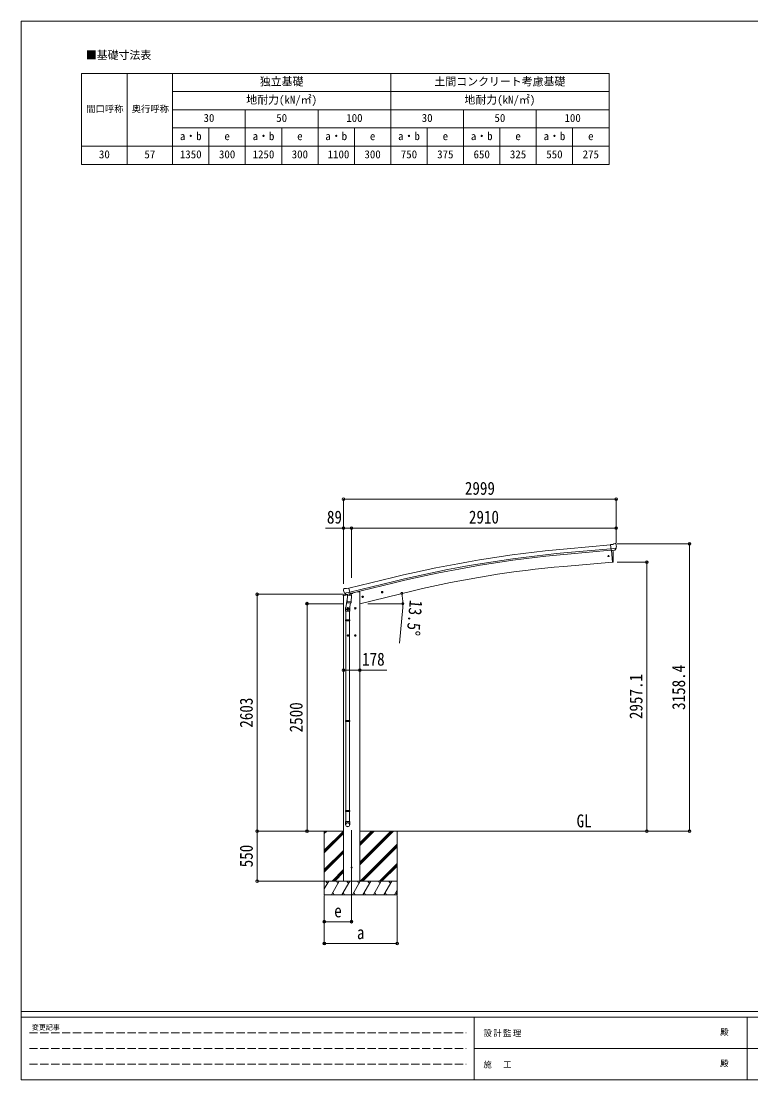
# Model space of a CAD drawing. Units: millimetres at full size, sheet at 1:30. Extents: x -8385 to 8479, y -5853 to 5787.
# Drawn here: x -8385 to -360, y -5853 to 5787 of the extents above; entities that cross this region are included whole.
import ezdxf
from ezdxf.enums import TextEntityAlignment as Align

# ---------------------------------------------------------------- set-up
doc = ezdxf.new("R2010")
doc.units = ezdxf.units.MM
doc.header["$LTSCALE"] = 30
doc.header["$PDMODE"] = 32
doc.header["$PDSIZE"] = 30
doc.linetypes.add('DASHED3', pattern=[4, 3, -1])
for name, color, linetype, lineweight in [('0-0_0', 7, 'Continuous', 9), ('0-1_本体', 4, 'Continuous', 9), ('0-2_部品', 7, 'Continuous', 9), ('0-8_PARTS2', 2, 'Continuous', 9), ('0-A_寸法', 6, 'Continuous', 9), ('0-F_PARTS1', 7, 'Continuous', 18), ('F-0_240', 7, 'Continuous', 9)]:
    doc.layers.add(name, color=color, linetype=linetype, lineweight=lineweight)
doc.styles.add('ＭＳ ゴシック', font='')
doc.styles.get('ＭＳ ゴシック').set_extended_font_data('MS Gothic')

msp = doc.modelspace()

# ---------------------------------------------------------------- linework, layer by layer
at = {"layer": '0-0_0', "color": 6}
for p, q in [((-1034.08, -3117.39), (-1034.08, 41.01)), ((-1503.09, -160.29), (-1503.09, -3117.39))]:
    msp.add_line(p, q, dxfattribs=at)
at = {"layer": '0-0_0'}
for p, q in [((-5425.32, -3117.39), (-4839.99, -3117.39)), ((-5051.24, -3328.62), (-4839.99, -3117.37)), ((-5051.24, -3117.39), (-5051.24, -3817.39)), ((-5051.24, -3144.77), (-5023.86, -3117.39)), ((-5051.24, -3130.63), (-5038, -3117.39)), ((-5051.24, -3342.76), (-4839.99, -3131.51)), ((-4661.99, -3488.15), (-4291.22, -3117.39)), ((-4661.99, -3459.86), (-4319.51, -3117.39)), ((-4661.99, -3474.01), (-4305.37, -3117.39)), ((-4661.99, -3276.02), (-4503.36, -3117.39)), ((-4661.99, -3261.88), (-4517.5, -3117.39)), ((-4661.99, -3247.73), (-4531.64, -3117.39)), ((-4661.99, -3117.39), (-1832.57, -3117.39)), ((-4251.24, -3117.39), (-4251.24, -3817.39)), ((-5051.24, -3356.9), (-4839.99, -3145.65)), ((-5051.24, -3540.75), (-4839.99, -3329.5)), ((-5051.24, -3554.89), (-4839.99, -3343.64)), ((-5051.24, -3569.03), (-4839.99, -3357.78)), ((-4657.38, -3667.39), (-4251.24, -3261.25)), ((-4643.24, -3667.39), (-4251.24, -3275.39)), ((-4629.09, -3667.39), (-4251.24, -3289.53)), ((-4445.25, -3667.39), (-4251.24, -3473.38)), ((-4431.1, -3667.39), (-4251.24, -3487.52)), ((-4965.75, -3667.39), (-4839.99, -3541.63)), ((-4951.6, -3667.39), (-4839.99, -3555.77)), ((-4937.46, -3667.39), (-4839.99, -3569.91)), ((-4416.96, -3667.39), (-4251.24, -3501.66)), ((-4251.24, -3667.39), (-5051.24, -3667.39)), ((-5051.24, -3751.22), (-5002.84, -3667.39)), ((-5017.84, -3693.37), (-5032.84, -3667.39)), ((-4973.97, -3817.39), (-4887.37, -3667.39)), ((-4902.37, -3693.37), (-4917.37, -3667.39)), ((-4858.5, -3817.39), (-4771.9, -3667.39)), ((-4786.9, -3693.37), (-4801.9, -3667.39)), ((-4743.03, -3817.39), (-4656.43, -3667.39)), ((-4671.43, -3693.37), (-4686.43, -3667.39)), ((-4627.56, -3817.39), (-4540.96, -3667.39)), ((-4555.96, -3693.37), (-4570.96, -3667.39)), ((-4512.09, -3817.39), (-4425.49, -3667.39)), ((-4455.49, -3667.39), (-4440.49, -3693.37)), ((-4396.62, -3817.39), (-4310.02, -3667.39)), ((-4325.02, -3693.37), (-4340.02, -3667.39)), ((-5051.24, -3817.39), (-4251.24, -3817.39)), ((-4958.97, -3791.41), (-4943.97, -3817.39)), ((-4843.5, -3791.41), (-4828.5, -3817.39)), ((-4728.03, -3791.41), (-4713.03, -3817.39)), ((-4612.56, -3791.41), (-4597.56, -3817.39)), ((-4497.09, -3791.41), (-4482.09, -3817.39)), ((-4381.62, -3791.41), (-4366.62, -3817.39)), ((-4281.15, -3817.39), (-4251.24, -3765.58)), ((-4266.15, -3791.41), (-4251.15, -3817.39))]:
    msp.add_line(p, q, dxfattribs=at)
at = {"layer": '0-1_本体'}
for p, q in [((-2380.99, -12.76), (-1903.66, 30.29)), ((-2377.12, -55.75), (-1899.95, -12.71)), ((-2375.61, -72.52), (-1898.43, -29.49)), ((-1891.21, -31.7), (-1879.96, -160.3)), ((-1879.96, -160.3), (-2417.91, -207.36)), ((-4780.52, -447.24), (-4297.64, -329.76)), ((-4770.48, -489.22), (-4287.4, -371.92)), ((-4766.51, -505.59), (-4283.43, -388.28)), ((-4839.99, -3667.39), (-4839.99, -530.83)), ((-4812.02, -514.12), (-4812.02, -514.68)), ((-4738, -499.87), (-4685.99, -487.39)), ((-4661.99, -487.39), (-4685.99, -487.39)), ((-4073.9, -476.2), (-4661.99, -617.39)), ((-4661.99, -487.39), (-4661.99, -3667.39))]:
    msp.add_line(p, q, dxfattribs=at)
at = {"layer": '0-1_本体', "color": 6}
msp.add_line((-4661.99, -1347.57), (-4839.99, -1347.57), dxfattribs=at)
at = {"layer": '0-1_本体'}
for centre, radius, start, end in [((-1204.94, -13066.79), 13106.9, 95.14794, 103.64794), ((-1204.94, -13066.79), 13063.74, 95.14794, 103.64794), ((-1204.94, -13066.79), 13046.9, 95.14794, 103.64794), ((-1439.31, -11470.01), 11305.08, 94.96591, 103.47643)]:
    msp.add_arc(centre, radius, start, end, dxfattribs=at)
at = {"layer": '0-2_部品'}
for p, q in [((-1877.28, 34.68), (-1903.84, 32.36)), ((-1898.19, -32.31), (-1903.84, 32.36)), ((-1877.28, 34.68), (-1865.56, 41.45)), ((-1850.66, 43.03), (-1864.32, 41.84)), ((-1841.52, 37.28), (-1847, 41.88)), ((-1840.46, 35.24), (-1840.34, 33.9)), ((-1840.98, -7.61), (-1899.9, -12.76)), ((-1888.23, -31.43), (-1898.19, -32.31)), ((-1880.16, -158.02), (-1891.21, -31.7)), ((-1854.62, -28.49), (-1862.32, -29.17)), ((-1852.23, -27.1), (-1841.3, -8.16)), ((-1879.92, -160.79), (-1880.16, -158.02)), ((-1877.31, -160.4), (-1879.92, -160.79)), ((-4841.98, -462.82), (-4841.7, -463.97)), ((-4837.76, -454.24), (-4841.61, -460.54)), ((-4834.66, -451.99), (-4821.48, -448.83)), ((-4806.92, -451.5), (-4820.18, -448.81)), ((-4806.92, -451.5), (-4780.99, -445.28)), ((-4842.55, -531.45), (-4799.53, -521.12)), ((-4842.55, -524.56), (-4842.55, -531.45)), ((-4814.09, -515.36), (-4840.25, -521.64)), ((-4827.92, -503.12), (-4770.42, -489.32)), ((-4811.07, -518.03), (-4827.45, -503.54)), ((-4799.48, -567.56), (-4815.39, -663.73)), ((-4808.36, -518.6), (-4800.84, -516.8)), ((-4807.52, -518.5), (-4805.99, -518.13)), ((-4805.99, -518.13), (-4769.29, -509.32)), ((-4804.16, -518.36), (-4804.21, -519.1)), ((-4803.45, -520.14), (-4777.64, -526.57)), ((-4796.54, -525.48), (-4801.21, -592.32)), ((-4750.85, -528.68), (-4796.54, -525.48)), ((-4794.76, -522.31), (-4794.99, -525.59)), ((-4775.24, -511.14), (-4776.26, -525.75)), ((-4769.29, -509.32), (-4767.76, -508.95)), ((-4766.21, -506.85), (-4765.26, -506.91)), ((-4765.26, -506.91), (-4751.95, -522.23)), ((-4760.96, -511.86), (-4741.83, -507.26)), ((-4755.52, -595.52), (-4750.85, -528.68)), ((-4751.95, -522.23), (-4752.39, -528.57)), ((-4738, -498.66), (-4738, -502.4)), ((-4638.43, -544.99), (-4618.98, -540.32)), ((-4633.87, -537.21), (-4636, -544.4)), ((-4626.57, -535.46), (-4633.87, -537.21)), ((-4626.37, -552.38), (-4631.04, -532.93)), ((-4621.41, -540.9), (-4626.57, -535.46)), ((-4623.54, -548.1), (-4621.41, -540.9)), ((-4424.49, -493.63), (-4405.05, -488.96)), ((-4419.94, -485.85), (-4422.07, -493.04)), ((-4412.64, -484.1), (-4419.94, -485.85)), ((-4412.44, -501.02), (-4417.1, -481.57)), ((-4407.47, -489.54), (-4412.64, -484.1)), ((-4409.6, -496.74), (-4407.47, -489.54)), ((-4817.54, -700.89), (-4817.54, -666.53)), ((-4802.07, -604.79), (-4801.2, -592.32)), ((-4801.67, -606.15), (-4801.67, -606.15)), ((-4755.52, -595.52), (-4801.21, -592.32)), ((-4780.99, -667.63), (-4800.99, -667.63)), ((-4800.23, -606.93), (-4758.53, -609.84)), ((-4790.99, -660.12), (-4797.49, -663.88)), ((-4797.49, -663.88), (-4797.49, -671.38)), ((-4797.49, -671.38), (-4790.99, -675.13)), ((-4790.99, -677.63), (-4790.99, -657.63)), ((-4784.49, -663.88), (-4790.99, -660.12)), ((-4763.96, -609.46), (-4774.69, -673.05)), ((-4771.54, -666.23), (-4771.54, -700.89)), ((-4755.53, -595.52), (-4756.42, -608.21)), ((-4700.99, -667.63), (-4720.99, -667.63)), ((-4710.99, -660.12), (-4717.49, -663.88)), ((-4717.49, -663.88), (-4717.49, -671.38)), ((-4717.49, -671.38), (-4710.99, -675.13)), ((-4710.99, -677.63), (-4710.99, -657.63)), ((-4704.49, -663.88), (-4710.99, -660.12)), ((-4771.54, -700.89), (-4817.54, -700.89)), ((-4817.54, -796.89), (-4816.54, -794.89)), ((-4771.54, -796.89), (-4817.54, -796.89)), ((-4771.54, -804.89), (-4817.54, -804.89)), ((-4772.54, -794.89), (-4816.54, -794.89)), ((-4772.54, -806.89), (-4816.54, -806.89)), ((-4815.54, -700.89), (-4815.54, -794.89)), ((-4815.54, -806.89), (-4815.54, -1901.07)), ((-4773.54, -700.89), (-4773.54, -794.89)), ((-4773.54, -806.89), (-4773.54, -1901.07)), ((-4771.54, -796.89), (-4772.54, -794.89)), ((-4771.54, -804.89), (-4772.54, -806.89)), ((-4771.54, -796.89), (-4771.54, -804.89)), ((-4780.99, -967.63), (-4800.99, -967.63)), ((-4790.99, -960.12), (-4797.49, -963.88)), ((-4797.49, -963.88), (-4797.49, -971.38)), ((-4797.49, -971.38), (-4790.99, -975.13)), ((-4790.99, -977.63), (-4790.99, -957.63)), ((-4784.49, -963.88), (-4790.99, -960.12)), ((-4700.99, -967.63), (-4720.99, -967.63)), ((-4710.99, -960.12), (-4717.49, -963.88)), ((-4717.49, -963.88), (-4717.49, -971.38)), ((-4717.49, -971.38), (-4710.99, -975.13)), ((-4710.99, -977.63), (-4710.99, -957.63)), ((-4704.49, -963.88), (-4710.99, -960.12)), ((-4817.54, -1903.07), (-4816.54, -1901.07)), ((-4771.54, -1903.07), (-4817.54, -1903.07)), ((-4771.54, -1911.07), (-4817.54, -1911.07)), ((-4772.54, -1901.07), (-4816.54, -1901.07)), ((-4772.54, -1913.07), (-4816.54, -1913.07)), ((-4815.54, -1913.07), (-4815.54, -2891.26)), ((-4773.54, -1913.07), (-4773.54, -2891.26)), ((-4771.54, -1903.07), (-4772.54, -1901.07)), ((-4771.54, -1911.07), (-4772.54, -1913.07)), ((-4771.54, -1903.07), (-4771.54, -1911.07)), ((-4817.54, -2893.26), (-4816.54, -2891.26)), ((-4771.54, -2893.26), (-4817.54, -2893.26)), ((-4771.54, -2901.26), (-4817.54, -2901.26)), ((-4772.54, -2891.26), (-4816.54, -2891.26)), ((-4772.54, -2903.26), (-4816.54, -2903.26)), ((-4815.54, -2903.26), (-4815.54, -3013.26)), ((-4773.54, -2903.26), (-4773.54, -3013.26)), ((-4771.54, -2893.26), (-4772.54, -2891.26)), ((-4771.54, -2901.26), (-4772.54, -2903.26)), ((-4771.54, -2893.26), (-4771.54, -2901.26)), ((-4817.54, -3047.4), (-4817.54, -3013.26)), ((-4771.54, -3013.26), (-4817.54, -3013.26)), ((-4771.54, -3047.4), (-4771.54, -3013.26))]:
    msp.add_line(p, q, dxfattribs=at)
for points in [[(-1888.23, -31.43), (-1887.95, -31.5), (-1862.58, -29.28), (-1862.32, -29.17)], [(-1874.76, -157.57), (-1873.93, -131.94), (-1873.73, -105.45), (-1874.2, -78.96), (-1875.34, -52.49), (-1876.85, -30.53)], [(-1840.91, -6.98), (-1841.19, -7.96), (-1841.3, -8.16)], [(-4775.56, -510.73), (-4765.84, -508.39), (-4780.99, -445.28)], [(-4828.19, -502.55), (-4827.61, -503.39), (-4827.45, -503.54)], [(-4775.56, -510.73), (-4775.8, -510.88), (-4800.56, -516.82), (-4800.84, -516.8)], [(-4636, -544.4), (-4630.84, -549.85), (-4623.54, -548.1)], [(-4422.07, -493.04), (-4416.9, -498.49), (-4409.6, -496.74)], [(-4790.99, -675.13), (-4784.49, -671.38), (-4784.49, -663.88)], [(-4710.99, -675.13), (-4704.49, -671.38), (-4704.49, -663.88)], [(-4817.54, -796.89), (-4817.54, -804.89), (-4816.54, -806.89)], [(-4790.99, -975.13), (-4784.49, -971.38), (-4784.49, -963.88)], [(-4710.99, -975.13), (-4704.49, -971.38), (-4704.49, -963.88)], [(-4817.54, -1903.07), (-4817.54, -1911.07), (-4816.54, -1913.07)], [(-4817.54, -2893.26), (-4817.54, -2901.26), (-4816.54, -2903.26)]]:
    msp.add_lwpolyline(points, dxfattribs=at)
for centre, radius in [((-1925.99, -93.15), 6.5), ((-4628.7, -542.65), 8.5), ((-4628.7, -542.65), 7.7), ((-4628.7, -542.65), 6.5), ((-4414.77, -491.29), 8.5), ((-4414.77, -491.29), 7.7), ((-4414.77, -491.29), 6.5), ((-4790.99, -667.63), 8.5), ((-4790.99, -667.63), 7.7), ((-4790.99, -667.63), 6.5), ((-4710.99, -667.63), 8.5), ((-4710.99, -667.63), 7.7), ((-4710.99, -667.63), 6.5), ((-4790.99, -967.63), 8.5), ((-4790.99, -967.63), 7.7), ((-4790.99, -967.63), 6.5), ((-4710.99, -967.63), 8.5), ((-4710.99, -967.63), 7.7), ((-4710.99, -967.63), 6.5)]:
    msp.add_circle(centre, radius, dxfattribs=at)
at = {"layer": '0-2_部品', "color": 4}
msp.add_circle((-4750.99, -3517.39), 4.5, dxfattribs=at)
at = {"layer": '0-2_部品'}
for centre, radius, start, end in [((-1864.06, 38.85), 3, 95, 120), ((-1850.22, 38.05), 5, 50.00648, 94.99352), ((-2041.97, 16.26), 202.4, 353.4085, 5), ((-1877.75, -157.44), 3, 278.50322, 357.46219), ((-4644.89, -416.72), 202.4, 193.5, 205.09125), ((-4833.49, -456.86), 5, 103.5, 148.5), ((-4820.78, -451.75), 3, 78.5, 103.5), ((-4839.55, -524.56), 3, 103.5, 180), ((-4807.64, -518.01), 0.5, 248.23754, 283.5), ((-4804.66, -518.32), 0.5, 356, 103.5), ((-4803.21, -519.17), 1, 176, 256), ((-4777.29, -525.6), 1.03, 250.03897, 351.96569), ((-4774.64, -511.22), 0.604, 100.59842, 172.20595), ((-4767.88, -508.46), 0.5, 283.5, 318.76246), ((-4743, -502.4), 5, 283.5, 0), ((-4787.54, -666.53), 30, 177.45142, 180), ((-4800.13, -604.96), 1.95, 175.04017, 217.47766), ((-4800.09, -604.93), 2, 217.40962, 266), ((-4758.39, -607.85), 2, 266, 349.46843)]:
    msp.add_arc(centre, radius, start, end, dxfattribs=at)
for centre, major_axis, ratio, start_param, end_param in [((-1836.13, 39.28), (-15.35, 3.44), 0.101033, 5.97514262, 5.97537366), ((-1843.45, 34.98), (2.71, -1.31), 0.997474, 0.53665673, 1.32256522), ((-1854.89, -25.5), (1.62, -2.54), 0.997631, 5.80419048, 5.89294842), ((-1854.96, -25.39), (-3.5, 2.17), 0.650902, 2.11455212, 2.18736272), ((-1854.83, -25.59), (1.62, -2.54), 0.997631, 5.96575902, 6.76218013), ((-4839.06, -462.11), (-1.57, -2.57), 0.99628, 4.71238898, 5.49965061), ((-4809.08, -515.78), (-0.73, -2.92), 0.997631, 5.80419048, 6.60061159), ((-4809.03, -515.55), (2.63, 3.16), 0.650902, 4.09582259, 4.16863319), ((-4809.06, -515.68), (-0.73, -2.92), 0.997631, 0.39023689, 0.47899483), ((-4794.54, -666.23), (23, 0), 0.996195, 2.55602575, 6.56630284), ((-4794.54, -666.23), (21, 0), 0.996195, 2.93491471, 5.95123941), ((-4794.54, -3045.66), (-23, 0), 0.996195, 3.14159265, 6.28318531), ((-4794.54, -3047.4), (-23, 0), 0.996195, 3.14159265, 6.28318531), ((-4794.54, -3047.4), (0, -23.43), 0.981806, 4.71238898, 7.85398163)]:
    msp.add_ellipse(centre, major_axis=major_axis, ratio=ratio, start_param=start_param, end_param=end_param, dxfattribs=at)
msp.add_ellipse((-4794.54, -3047.4), major_axis=(21, 0), ratio=0.996195, dxfattribs=at)
at = {"layer": '0-8_PARTS2'}
msp.add_line((-4750.99, -3108.18), (-4750.99, -3867.39), dxfattribs=at)
at = {"layer": '0-A_寸法'}
for p, q in [((-4839.99, 530.97), (-1840.99, 530.97)), ((-4839.99, 214.35), (-4839.99, -397.87)), ((-4839.99, 214.35), (-4750.99, 214.35)), ((-4750.99, 214.35), (-4750.99, -333.5)), ((-4750.99, 214.35), (-1840.99, 214.35)), ((-1034.08, 41.01), (-1831.92, 41.01)), ((-1503.09, -160.29), (-1831.92, -160.29)), ((-5789.56, -514.39), (-4844.48, -514.39)), ((-5789.56, -3117.39), (-5789.56, -514.39)), ((-5241.59, -617.39), (-4844.48, -617.39)), ((-5241.59, -3117.39), (-5241.59, -617.39)), ((-4572.49, -617.39), (-4185.63, -617.39)), ((-4188.49, -659.85), (-4222.85, -1052.35)), ((-4661.99, -1347.57), (-4361.99, -1347.57)), ((-5789.56, -3117.39), (-5061.45, -3117.39)), ((-5789.56, -3667.39), (-5789.56, -3117.39)), ((-1503.09, -3117.39), (-1831.92, -3117.39)), ((-1034.08, -3117.39), (-1503.09, -3117.39)), ((-5789.56, -3667.39), (-5061.45, -3667.39)), ((-5051.24, -4353.75), (-5051.24, -3824.81)), ((-5051.24, -4113.78), (-5051.24, -3824.81)), ((-4750.99, -4113.78), (-4750.99, -3824.81)), ((-4251.24, -4353.75), (-4251.24, -3824.81)), ((-4750.99, -4113.78), (-5051.24, -4113.78)), ((-5051.24, -4353.75), (-4251.24, -4353.75))]:
    msp.add_line(p, q, dxfattribs=at)
for points in [[(-4839.99, 530.97), (-4839.99, 214.35), (-5039.99, 214.35)], [(-1840.99, 530.97), (-1840.99, 214.35), (-1840.99, 46.79)]]:
    msp.add_lwpolyline(points, dxfattribs=at)
for centre in [(-4200.08, -503.73), (-4186.63, -617.39)]:
    msp.add_circle(centre, 10.62, dxfattribs=at)
for start, end in [(0, 13.5), (354.99678, 0)]:
    msp.add_arc((-4673.49, -617.39), 486.86, start, end, dxfattribs=at)
for p in [(-4839.99, 530.97), (-1840.99, 530.97), (-4839.99, 214.35), (-4750.99, 214.35), (-1840.99, 214.35), (-1034.08, 41.01), (-1503.09, -160.29), (-5789.56, -514.39), (-5241.59, -617.39), (-4839.99, -1347.57), (-4661.99, -1347.57), (-5789.56, -3117.39), (-5241.59, -3117.39), (-1503.09, -3117.39), (-1034.08, -3117.39), (-5789.56, -3667.39), (-5051.24, -4113.78), (-4750.99, -4113.78), (-5051.24, -4353.75), (-4251.24, -4353.75)]:
    msp.add_point(p, dxfattribs=at)
at = {"layer": '0-F_PARTS1'}
for p, q in [((-7720.09, 5212.95), (-1920.09, 5212.95)), ((-7720.09, 5212.95), (-7720.09, 4212.95)), ((-7220.09, 5212.95), (-7220.09, 4212.95)), ((-4320.09, 5212.95), (-4320.09, 4212.95)), ((-6720.09, 5012.95), (-1920.09, 5012.95)), ((-6720.09, 4812.95), (-1920.09, 4812.95)), ((-3520.09, 4812.95), (-3520.09, 4212.95)), ((-6720.09, 4612.95), (-1920.09, 4612.95)), ((-3120.09, 4612.95), (-3120.09, 4212.95)), ((-2320.09, 4612.95), (-2320.09, 4212.95))]:
    msp.add_line(p, q, dxfattribs=at)
for points in [[(-6720.09, 5212.95), (-6720.09, 5012.95), (-6720.09, 4412.95), (-6720.09, 4212.95)], [(-1920.09, 5212.95), (-1920.09, 4612.95), (-1920.09, 4212.95)], [(-5920.09, 4812.95), (-5920.09, 4612.95), (-5920.09, 4212.95)], [(-5120.09, 4812.95), (-5120.09, 4612.95), (-5120.09, 4212.95)], [(-2720.09, 4812.95), (-2720.09, 4412.95), (-2720.09, 4212.95)], [(-6320.09, 4612.95), (-6320.09, 4412.95), (-6320.09, 4212.95)], [(-5520.09, 4612.95), (-5520.09, 4412.95), (-5520.09, 4212.95)], [(-4720.09, 4612.95), (-4720.09, 4412.95), (-4720.09, 4212.95)], [(-3920.09, 4612.95), (-3920.09, 4412.95), (-3920.09, 4212.95)], [(-7720.09, 4412.95), (-6720.09, 4412.95), (-1920.09, 4412.95)], [(-7720.09, 4212.95), (-7220.09, 4212.95), (-4320.09, 4212.95), (-2720.09, 4212.95), (-1920.09, 4212.95)]]:
    msp.add_lwpolyline(points, dxfattribs=at)
at = {"layer": 'F-0_240', "color": 5}
for p, q in [((-8385.45, 5787.34), (-8385.45, -5852.66)), ((-8385.45, 5787.34), (8054.55, 5787.34)), ((-8385.45, -5102.66), (8054.55, -5102.66)), ((-8385.45, -5162.66), (5387.79, -5162.66)), ((-3402.21, -5162.66), (-3402.21, -5852.66)), ((-402.21, -5162.66), (-402.21, -5852.66)), ((-3402.21, -5507.66), (2747.79, -5507.66)), ((-8385.45, -5852.66), (8054.55, -5852.66))]:
    msp.add_line(p, q, dxfattribs=at)
at = {"layer": 'F-0_240', "color": 4, "linetype": 'DASHED3'}
for p, q in [((-8295.46, -5335.16), (-3492.21, -5335.16)), ((-8295.46, -5507.66), (-3492.21, -5507.66)), ((-8295.46, -5680.16), (-3492.21, -5680.16))]:
    msp.add_line(p, q, dxfattribs=at)

# ---------------------------------------------------------------- texts
at = {"layer": '0-0_0', "style": 'ＭＳ ゴシック', "width": 0.85}
msp.add_text('GL', height=143, dxfattribs=at).set_placement((-2276.19, -3119.82), align=Align.BOTTOM_LEFT)
at = {"layer": '0-A_寸法', "color": 7, "style": 'ＭＳ ゴシック', "width": 0.85}
for s, p in [('2999', (-3505.49, 536.97)), ('89', (-5022.49, 220.35)), ('2910', (-3460.99, 220.35)), ('178', (-4635.74, -1341.57)), ('e', (-4942.49, -4108.78)), ('a', (-4692.49, -4348.75))]:
    msp.add_text(s, height=143, dxfattribs=at).set_placement(p, align=Align.BOTTOM_LEFT)
for s, rotation, p in [('13.5°', 264.997, (-4154.27, -569.99)), ('3158.4', 90, (-1040.08, -1785.69)), ('2957.1', 90, (-1509.09, -1886.34)), ('2603', 90, (-5795.56, -1980.89)), ('2500', 90, (-5247.59, -2032.39)), ('550', 90, (-5795.56, -3516.14))]:
    msp.add_text(s, height=143, rotation=rotation, dxfattribs=at).set_placement(p, align=Align.BOTTOM_LEFT)
at = {"layer": '0-F_PARTS1', "style": 'ＭＳ ゴシック'}
for s, height, p in [('■基礎寸法表', 87.98, (-7674.79, 5344.39)), ('独立基礎', 87.98, (-5760.09, 5052.95)), ('土間コンクリート考慮基礎', 87.98, (-3840.09, 5052.95)), ('地耐力(kN/㎡)', 87.98, (-5910.09, 4852.95)), ('地耐力(kN/㎡)', 87.98, (-3510.09, 4852.95)), ('間口呼称', 73.31, (-7670.09, 4762.95)), ('奥行呼称', 73.31, (-7170.09, 4762.95)), ('30', 87.98, (-6380.09, 4652.95)), ('50', 87.98, (-5580.09, 4652.95)), ('100', 87.98, (-4810.09, 4652.95)), ('30', 87.98, (-3980.09, 4652.95)), ('50', 87.98, (-3180.09, 4652.95)), ('100', 87.98, (-2410.09, 4652.95)), ('a・b', 87.98, (-6640.09, 4452.95)), ('e', 87.98, (-6150.09, 4452.95)), ('a・b', 87.98, (-5840.09, 4452.95)), ('e', 87.98, (-5350.09, 4452.95)), ('a・b', 87.98, (-5040.09, 4452.95)), ('e', 87.98, (-4550.09, 4452.95)), ('a・b', 87.98, (-4240.09, 4452.95)), ('e', 87.98, (-3750.09, 4452.95)), ('a・b', 87.98, (-3440.09, 4452.95)), ('e', 87.98, (-2950.09, 4452.95)), ('a・b', 87.98, (-2640.09, 4452.95)), ('e', 87.98, (-2150.09, 4452.95)), ('30', 87.98, (-7530.09, 4252.95)), ('57', 87.98, (-7030.09, 4252.95)), ('1350', 87.98, (-6640.09, 4252.95)), ('300', 87.98, (-6210.09, 4252.95)), ('1250', 87.98, (-5840.09, 4252.95)), ('300', 87.98, (-5410.09, 4252.95)), ('1100', 87.98, (-5015.09, 4252.95)), ('300', 87.98, (-4610.09, 4252.95)), ('750', 87.98, (-4210.09, 4252.95)), ('375', 87.98, (-3810.09, 4252.95)), ('650', 87.98, (-3410.09, 4252.95)), ('325', 87.98, (-3010.09, 4252.95)), ('550', 87.98, (-2610.09, 4252.95)), ('275', 87.98, (-2210.09, 4252.95))]:
    msp.add_text(s, height=height, dxfattribs=at).set_placement(p, align=Align.BOTTOM_LEFT)
at = {"layer": 'F-0_240', "style": 'ＭＳ ゴシック'}
for s, height, p in [('変更記事', 54.99, (-8268.23, -5320.16)), ('殿', 65.98, (-697.92, -5380.16)), ('殿', 65.98, (-697.92, -5725.16))]:
    msp.add_text(s, height=height, dxfattribs=at).set_placement(p, align=Align.BOTTOM_LEFT)
at = {"layer": 'F-0_240', "char_height": 65.98, "attachment_point": 7, "style": 'ＭＳ ゴシック'}
for s, insert in [('\\T1.17;設計監理', (-3300.89, -5380.16)), ('\\T1.17;施\u3000工', (-3300.89, -5725.16))]:
    msp.add_mtext(s, dxfattribs=dict(at, insert=insert))

doc.saveas('drawing.dxf')
